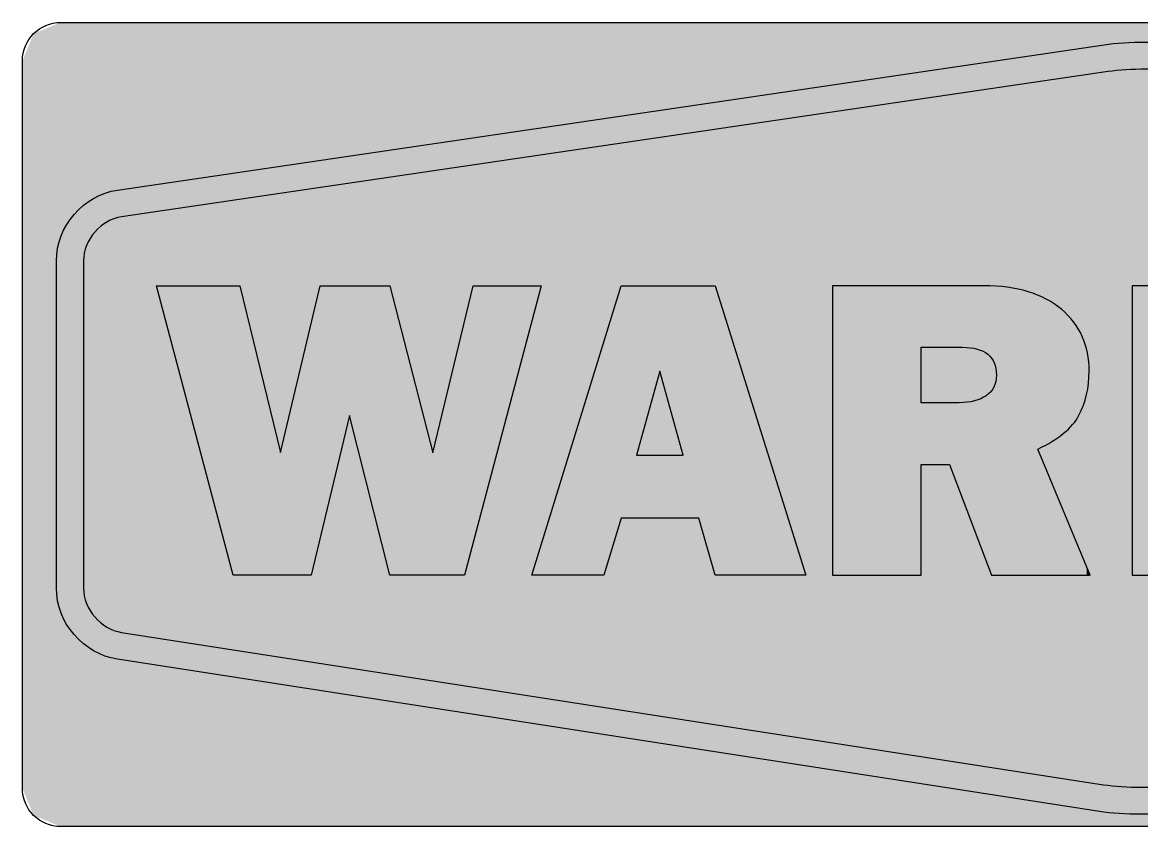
# Model space of a CAD drawing. Extents: x 0.04 to 2.95, y -1.09 to -0.04.
# Drawn here: x 0.04 to 1.494, y -1.086 to -0.041 of the extents above; entities that cross this region are included whole.
import ezdxf

# ---------------------------------------------------------------- set-up
doc = ezdxf.new("R2010")
doc.units = 0
doc.layers.add('SIGN', color=7, linetype='CONTINUOUS')

# ---------------------------------------------------------------- blocks, each defined once
blk = doc.blocks.new('*U6')
at = {"layer": 'SIGN', "color": 250}
for points in [[(0.0895, -1.0863), (0.0542, -0.0556), (0.0895, -0.041)], [(0.0895, -1.0863), (0.0895, -0.041), (2.8985, -1.0863)], [(2.8985, -1.0863), (0.0895, -0.041), (2.8985, -0.041)], [(0.0542, -1.0716), (0.0395, -0.091), (0.0542, -0.0556)], [(0.0542, -1.0716), (0.0542, -0.0556), (0.0895, -1.0863)], [(0.0395, -1.0363), (0.0395, -0.091), (0.0542, -1.0716)]]:
    blk.add_solid(points, dxfattribs=at)
blk = doc.blocks.new('BLOCK_2')
at = {"layer": 'SIGN'}
blk.add_open_spline([(0.0395, -1.0363), (0.0395, -1.0639), (0.0619, -1.0863), (0.0895, -1.0863), (0.0895, -1.0863), (2.8985, -1.0863), (2.8985, -1.0863), (2.9261, -1.0863), (2.9485, -1.0639), (2.9485, -1.0363), (2.9485, -1.0363), (2.9485, -0.091), (2.9485, -0.091), (2.9485, -0.0634), (2.9261, -0.041), (2.8985, -0.041), (2.8985, -0.041), (0.0895, -0.041), (0.0895, -0.041), (0.0619, -0.041), (0.0395, -0.0634), (0.0395, -0.091), (0.0395, -0.091), (0.0395, -1.0363), (0.0395, -1.0363)], degree=3, knots=[0, 0, 0, 0, 1, 1, 1, 2, 2, 2, 3, 3, 3, 4, 4, 4, 5, 5, 5, 6, 6, 6, 7, 7, 7, 8, 8, 8, 8], dxfattribs=at)
at = {"layer": 'SIGN', "color": 250}
blk.add_blockref('*U6', (0, 0), dxfattribs=at)
blk = doc.blocks.new('*U7')
at = {"layer": 'SIGN', "color": 250}
for points in [[(1.4392, -0.1066), (0.1684, -0.2581), (1.4392, -0.0709)], [(1.4446, -0.1058), (1.4392, -0.0709), (1.4446, -0.0701)], [(1.4454, -0.1057), (1.4446, -0.0701), (1.4454, -0.07)], [(1.4506, -0.1049), (1.4454, -0.07), (1.4506, -0.0697)], [(1.4944, -0.1022), (1.4506, -0.0697), (1.4944, -0.067)], [(1.4506, -0.1049), (1.4506, -0.0697), (1.4944, -0.1022)], [(1.4997, -0.1019), (1.4944, -0.067), (1.4997, -0.0666)], [(1.4997, -0.1019), (1.4997, -0.0666), (1.5434, -0.1046)], [(1.5434, -0.1046), (1.4997, -0.0666), (1.5434, -0.0694)], [(1.5434, -0.1046), (1.5434, -0.0694), (1.5487, -0.1049)], [(1.5487, -0.1049), (1.5487, -0.0697), (1.5495, -0.105)], [(1.5495, -0.105), (1.5495, -0.0698), (1.5547, -0.1058)], [(1.5547, -0.1058), (1.5547, -0.0701), (2.8195, -0.2937)], [(2.8195, -0.2937), (1.5547, -0.0701), (2.8195, -0.2581)], [(0.1684, -0.2938), (0.1684, -0.2581), (1.4392, -0.1066)], [(0.163, -0.2969), (0.1335, -0.2692), (0.163, -0.259)], [(0.1633, -0.2967), (0.163, -0.259), (0.1633, -0.2589)], [(0.1684, -0.2938), (0.1633, -0.2589), (0.1684, -0.2582)], [(0.1684, -0.2938), (0.1684, -0.2582), (0.1684, -0.2581)], [(2.8195, -0.2937), (2.8195, -0.2581), (2.8195, -0.2937)], [(2.8195, -0.2937), (2.8195, -0.2581), (2.8247, -0.2967)], [(2.8247, -0.2967), (2.8247, -0.2588), (2.8249, -0.2968)], [(2.8249, -0.2968), (2.8249, -0.2589), (2.8544, -0.3136)], [(0.1318, -0.3179), (0.119, -0.2805), (0.1318, -0.2699)], [(0.132, -0.3174), (0.1318, -0.2699), (0.132, -0.2697)], [(0.1335, -0.3137), (0.132, -0.2697), (0.1335, -0.2692)], [(0.1335, -0.3136), (0.1335, -0.2692), (0.1335, -0.2692)], [(2.8544, -0.3136), (2.8544, -0.2692), (2.8544, -0.3136)], [(2.8544, -0.3136), (2.8544, -0.2692), (2.856, -0.3175)], [(2.856, -0.3175), (2.856, -0.2697), (2.8561, -0.3178)], [(2.8561, -0.3178), (2.8561, -0.2698), (2.869, -0.3511)], [(0.1067, -0.8367), (0.0898, -0.3186), (0.1067, -0.2907)], [(0.119, -0.847), (0.1067, -0.2905), (0.119, -0.2805)], [(0.1067, -0.8368), (0.1067, -0.2907), (0.1067, -0.2905)], [(0.1067, -0.8368), (0.1067, -0.2905), (0.119, -0.847)], [(0.1067, -0.8367), (0.1067, -0.2907), (0.1067, -0.8368)], [(0.0898, -0.8086), (0.0837, -0.3511), (0.0898, -0.3187)], [(0.0898, -0.8087), (0.0898, -0.3187), (0.0898, -0.3186)], [(0.0898, -0.8087), (0.0898, -0.3186), (0.1067, -0.8367)], [(0.0898, -0.8086), (0.0898, -0.3187), (0.0898, -0.8087)], [(0.0837, -0.7762), (0.0837, -0.3511), (0.0898, -0.8086)], [(0.119, -0.847), (0.119, -0.7762), (0.1318, -0.8576)], [(2.869, -0.8502), (2.8561, -0.8128), (2.869, -0.7795)], [(0.1318, -0.8576), (0.1318, -0.8095), (0.132, -0.8577)], [(0.132, -0.8577), (0.132, -0.81), (0.1335, -0.8582)], [(0.1335, -0.8582), (0.1335, -0.8137), (0.1335, -0.8582)], [(0.1335, -0.8582), (0.1335, -0.8137), (0.163, -0.8687)], [(2.856, -0.8609), (2.8544, -0.817), (2.856, -0.8131)], [(2.8561, -0.8609), (2.856, -0.8131), (2.8561, -0.8128)], [(2.8544, -0.8615), (2.8249, -0.8339), (2.8544, -0.817)], [(2.8544, -0.8615), (2.8544, -0.817), (2.8544, -0.817)], [(0.163, -0.8687), (0.163, -0.8307), (0.1633, -0.8687)], [(0.1633, -0.8687), (0.1633, -0.8309), (0.1684, -0.8695)], [(0.1684, -0.8695), (0.1684, -0.8338), (0.1684, -0.8695)], [(0.1684, -0.8695), (0.1684, -0.8338), (1.4392, -1.0667)], [(1.4392, -1.0667), (0.1684, -0.8338), (1.4392, -1.031)], [(2.8195, -0.8727), (1.5547, -1.0302), (2.8195, -0.837)], [(2.8247, -0.8719), (2.8195, -0.837), (2.8247, -0.834)], [(2.8195, -0.8727), (2.8195, -0.837), (2.8195, -0.837)], [(2.8249, -0.8719), (2.8247, -0.834), (2.8249, -0.8339)], [(1.5547, -1.0659), (1.5547, -1.0302), (2.8195, -0.8727)], [(1.4392, -1.0667), (1.4392, -1.031), (1.4446, -1.067)], [(1.4446, -1.067), (1.4446, -1.0318), (1.4454, -1.0671)], [(1.4454, -1.0671), (1.4454, -1.0319), (1.4506, -1.0674)], [(1.4506, -1.0674), (1.4506, -1.0322), (1.4944, -1.0703)], [(1.4944, -1.0703), (1.4506, -1.0322), (1.4944, -1.035)], [(1.5434, -1.0671), (1.4997, -1.0346), (1.5434, -1.0319)], [(1.5487, -1.0668), (1.5434, -1.0319), (1.5487, -1.0311)], [(1.5495, -1.0667), (1.5487, -1.0311), (1.5495, -1.031)], [(1.5547, -1.0659), (1.5495, -1.031), (1.5547, -1.0302)], [(1.4997, -1.0699), (1.4944, -1.035), (1.4997, -1.0346)], [(1.4997, -1.0699), (1.4997, -1.0346), (1.5434, -1.0671)]]:
    blk.add_solid(points, dxfattribs=at)
at = {"layer": 'SIGN', "color": 250, "extrusion": (0, 0, -1)}
for points in [[(-1.4392, -0.1066), (-1.4392, -0.0709), (-1.4446, -0.1058)], [(-1.4446, -0.1058), (-1.4446, -0.0701), (-1.4454, -0.1057)], [(-1.4454, -0.1057), (-1.4454, -0.07), (-1.4506, -0.1049)], [(-1.4944, -0.1022), (-1.4944, -0.067), (-1.4997, -0.1019)], [(-1.5487, -0.1049), (-1.5434, -0.0694), (-1.5487, -0.0697)], [(-1.5495, -0.105), (-1.5487, -0.0697), (-1.5495, -0.0698)], [(-1.5547, -0.1058), (-1.5495, -0.0698), (-1.5547, -0.0701)], [(-0.163, -0.2969), (-0.163, -0.259), (-0.1633, -0.2967)], [(-0.1633, -0.2967), (-0.1633, -0.2589), (-0.1684, -0.2938)], [(-0.1684, -0.2938), (-0.1684, -0.2582), (-0.1684, -0.2938)], [(-2.8195, -0.2937), (-2.8195, -0.2581), (-2.8195, -0.2581)], [(-2.8247, -0.2967), (-2.8195, -0.2581), (-2.8247, -0.2588)], [(-2.8249, -0.2968), (-2.8247, -0.2588), (-2.8249, -0.2589)], [(-2.8544, -0.3136), (-2.8249, -0.2589), (-2.8544, -0.2692)], [(-0.1318, -0.3179), (-0.1318, -0.2699), (-0.132, -0.3174)], [(-0.132, -0.3174), (-0.132, -0.2697), (-0.1335, -0.3137)], [(-0.1335, -0.3137), (-0.1335, -0.2692), (-0.1335, -0.3136)], [(-0.1335, -0.3136), (-0.1335, -0.2692), (-0.163, -0.2969)], [(-2.8544, -0.3136), (-2.8544, -0.2692), (-2.8544, -0.2692)], [(-2.856, -0.3175), (-2.8544, -0.2692), (-2.856, -0.2697)], [(-2.8561, -0.3178), (-2.856, -0.2697), (-2.8561, -0.2698)], [(-2.869, -0.3511), (-2.8561, -0.2698), (-2.869, -0.2804)], [(-0.119, -0.3511), (-0.119, -0.2805), (-0.1318, -0.3179)], [(-2.869, -0.8502), (-2.869, -0.2804), (-2.8812, -0.8401)], [(-2.8812, -0.8401), (-2.869, -0.2804), (-2.8812, -0.2905)], [(-2.8812, -0.8401), (-2.8812, -0.2905), (-2.8813, -0.84)], [(-2.8813, -0.84), (-2.8812, -0.2905), (-2.8813, -0.2906)], [(-2.8813, -0.84), (-2.8813, -0.2906), (-2.8981, -0.812)], [(-2.8981, -0.812), (-2.8813, -0.2906), (-2.8981, -0.3186)], [(-2.8981, -0.812), (-2.8981, -0.3186), (-2.8981, -0.812)], [(-2.8981, -0.812), (-2.8981, -0.3186), (-2.8981, -0.3186)], [(-2.8981, -0.812), (-2.8981, -0.3186), (-2.9042, -0.7795)], [(-2.9042, -0.7795), (-2.8981, -0.3186), (-2.9042, -0.3511)], [(-0.1318, -0.8576), (-0.119, -0.7762), (-0.1318, -0.8095)], [(-0.132, -0.8577), (-0.1318, -0.8095), (-0.132, -0.81)], [(-0.1335, -0.8582), (-0.132, -0.81), (-0.1335, -0.8137)], [(-0.1335, -0.8582), (-0.1335, -0.8137), (-0.1335, -0.8137)], [(-0.163, -0.8687), (-0.1335, -0.8137), (-0.163, -0.8307)], [(-2.856, -0.8609), (-2.856, -0.8131), (-2.8561, -0.8609)], [(-2.8561, -0.8609), (-2.8561, -0.8128), (-2.869, -0.8502)], [(-2.8544, -0.8615), (-2.8544, -0.817), (-2.8544, -0.8615)], [(-2.8544, -0.8615), (-2.8544, -0.817), (-2.856, -0.8609)], [(-0.1633, -0.8687), (-0.163, -0.8307), (-0.1633, -0.8309)], [(-0.1684, -0.8695), (-0.1633, -0.8309), (-0.1684, -0.8338)], [(-0.1684, -0.8695), (-0.1684, -0.8338), (-0.1684, -0.8338)], [(-2.8195, -0.8727), (-2.8195, -0.837), (-2.8195, -0.8727)], [(-2.8195, -0.8727), (-2.8195, -0.837), (-2.8247, -0.8719)], [(-2.8247, -0.8719), (-2.8247, -0.834), (-2.8249, -0.8719)], [(-2.8249, -0.8719), (-2.8249, -0.8339), (-2.8544, -0.8615)], [(-1.4446, -1.067), (-1.4392, -1.031), (-1.4446, -1.0318)], [(-1.4454, -1.0671), (-1.4446, -1.0318), (-1.4454, -1.0319)], [(-1.4506, -1.0674), (-1.4454, -1.0319), (-1.4506, -1.0322)], [(-1.5434, -1.0671), (-1.5434, -1.0319), (-1.5487, -1.0668)], [(-1.5487, -1.0668), (-1.5487, -1.0311), (-1.5495, -1.0667)], [(-1.5495, -1.0667), (-1.5495, -1.031), (-1.5547, -1.0659)], [(-1.4944, -1.0703), (-1.4944, -1.035), (-1.4997, -1.0699)]]:
    blk.add_solid(points, dxfattribs=at)
blk = doc.blocks.new('BLOCK_4')
at = {"layer": 'SIGN'}
for points, knots in [([(1.4997, -0.0666), (1.4997, -0.0666), (1.4997, -0.0666), (1.4997, -0.0666), (1.4794, -0.0667), (1.4601, -0.0679), (1.4454, -0.07), (1.4454, -0.07), (0.1633, -0.2589), (0.1633, -0.2589), (0.1186, -0.2655), (0.0837, -0.306), (0.0837, -0.3511), (0.0837, -0.3511), (0.0837, -0.7762), (0.0837, -0.7762), (0.0837, -0.8212), (0.1185, -0.8618), (0.163, -0.8687), (0.163, -0.8687), (1.4392, -1.0667), (1.4392, -1.0667), (1.4541, -1.069), (1.4738, -1.0703), (1.4944, -1.0703), (1.5147, -1.0703), (1.5339, -1.069), (1.5487, -1.0668), (1.5487, -1.0668), (2.8249, -0.8719), (2.8249, -0.8719), (2.8694, -0.8651), (2.9042, -0.8245), (2.9042, -0.7795), (2.9042, -0.7795), (2.9042, -0.3511), (2.9042, -0.3511), (2.9042, -0.306), (2.8693, -0.2655), (2.8247, -0.2588), (2.8247, -0.2588), (1.5547, -0.0701), (1.5547, -0.0701), (1.5398, -0.0679), (1.5202, -0.0666), (1.4997, -0.0666), (1.4997, -0.0666), (1.4997, -0.0666), (1.4997, -0.0666)], [0, 0, 0, 0, 1, 1, 1, 2, 2, 2, 3, 3, 3, 4, 4, 4, 5, 5, 5, 6, 6, 6, 7, 7, 7, 8, 8, 8, 9, 9, 9, 10, 10, 10, 11, 11, 11, 12, 12, 12, 13, 13, 13, 14, 14, 14, 15, 15, 15, 16, 16, 16, 16]), ([(1.4997, -0.1019), (1.5177, -0.1019), (1.5358, -0.103), (1.5495, -0.105), (1.5495, -0.105), (2.8195, -0.2937), (2.8195, -0.2937), (2.8467, -0.2978), (2.869, -0.3236), (2.869, -0.3511), (2.869, -0.3511), (2.869, -0.7795), (2.869, -0.7795), (2.869, -0.8069), (2.8467, -0.8329), (2.8195, -0.837), (2.8195, -0.837), (1.5434, -1.0319), (1.5434, -1.0319), (1.5299, -1.0339), (1.5122, -1.035), (1.4944, -1.035), (1.4763, -1.035), (1.4583, -1.0339), (1.4446, -1.0318), (1.4446, -1.0318), (0.1684, -0.8338), (0.1684, -0.8338), (0.1412, -0.8296), (0.119, -0.8037), (0.119, -0.7762), (0.119, -0.7762), (0.119, -0.3511), (0.119, -0.3511), (0.119, -0.3236), (0.1412, -0.2978), (0.1684, -0.2938), (0.1684, -0.2938), (1.4506, -0.1049), (1.4506, -0.1049), (1.4641, -0.1029), (1.4819, -0.1019), (1.4997, -0.1019)], [0, 0, 0, 0, 1, 1, 1, 2, 2, 2, 3, 3, 3, 4, 4, 4, 5, 5, 5, 6, 6, 6, 7, 7, 7, 8, 8, 8, 9, 9, 9, 10, 10, 10, 11, 11, 11, 12, 12, 12, 13, 13, 13, 14, 14, 14, 14])]:
    blk.add_open_spline(points, degree=3, knots=knots, dxfattribs=at)
at = {"layer": 'SIGN', "color": 250}
blk.add_blockref('*U7', (0, 0), dxfattribs=at)
blk = doc.blocks.new('BLOCK_3')
at = {"layer": 'SIGN'}
blk.add_blockref('BLOCK_4', (0, 0), dxfattribs=at)
blk = doc.blocks.new('*U8')
at = {"layer": 'SIGN', "color": 250, "extrusion": (0, 0, -1)}
for points in [[(-0.3136, -0.7596), (-0.2136, -0.3834), (-0.3136, -0.3834)], [(-0.3136, -0.7596), (-0.3136, -0.3834), (-0.3223, -0.7596)], [(-0.3223, -0.7596), (-0.3136, -0.3834), (-0.3223, -0.3834)], [(-0.3223, -0.7596), (-0.3223, -0.3834), (-0.3749, -0.7596)], [(-0.3749, -0.7596), (-0.3223, -0.3834), (-0.3749, -0.5999)], [(-0.4263, -0.7115), (-0.4263, -0.3834), (-0.4644, -0.5521)], [(-0.4644, -0.5521), (-0.4263, -0.3834), (-0.4644, -0.3834)], [(-0.5169, -0.7591), (-0.4644, -0.3834), (-0.5169, -0.3834)], [(-0.5171, -0.7596), (-0.5169, -0.3834), (-0.5171, -0.3839)], [(-0.5171, -0.7596), (-0.5171, -0.3839), (-0.5728, -0.7596)], [(-0.5728, -0.7596), (-0.5171, -0.3839), (-0.5728, -0.6004)], [(-0.6255, -0.7166), (-0.6255, -0.3834), (-0.7139, -0.3834)], [(-0.4147, -0.7596), (-0.4147, -0.432), (-0.4263, -0.7115)], [(-0.6141, -0.7596), (-0.6141, -0.4303), (-0.6255, -0.7166)], [(-0.3749, -0.7596), (-0.3749, -0.5999), (-0.4147, -0.7596)], [(-0.5728, -0.7596), (-0.5728, -0.6004), (-0.6141, -0.7596)]]:
    blk.add_solid(points, dxfattribs=at)
at = {"layer": 'SIGN', "color": 250}
for points in [[(0.4263, -0.7115), (0.4147, -0.432), (0.4263, -0.3834)], [(0.4644, -0.5521), (0.4644, -0.3834), (0.5169, -0.7591)], [(0.5169, -0.7591), (0.5169, -0.3834), (0.5171, -0.7596)], [(0.6255, -0.7166), (0.6141, -0.4303), (0.6255, -0.3834)], [(0.4147, -0.7596), (0.3749, -0.5999), (0.4147, -0.432)], [(0.6141, -0.7596), (0.5728, -0.6004), (0.6141, -0.4303)]]:
    blk.add_solid(points, dxfattribs=at)
blk = doc.blocks.new('*U9')
at = {"layer": 'SIGN', "color": 250}
for points in [[(0.8175, -0.6861), (0.7951, -0.4559), (0.8175, -0.3834)], [(0.8678, -0.4942), (0.8678, -0.3834), (0.8982, -0.6033)], [(0.9185, -0.6855), (0.9185, -0.3834), (0.9396, -0.7591)], [(0.9396, -0.7591), (0.9396, -0.3834), (0.9398, -0.7596)], [(0.7951, -0.7596), (0.7014, -0.7596), (0.7951, -0.4559)]]:
    blk.add_solid(points, dxfattribs=at)
at = {"layer": 'SIGN', "color": 250, "extrusion": (0, 0, -1)}
for points in [[(-0.8175, -0.6861), (-0.8175, -0.3834), (-0.8177, -0.6855)], [(-0.8177, -0.6855), (-0.8175, -0.3834), (-0.8177, -0.3834)], [(-0.8177, -0.6855), (-0.8177, -0.3834), (-0.8374, -0.6855)], [(-0.8374, -0.6855), (-0.8177, -0.3834), (-0.8374, -0.3834)], [(-0.8374, -0.6033), (-0.8374, -0.3834), (-0.8678, -0.4942)], [(-0.8678, -0.4942), (-0.8374, -0.3834), (-0.8678, -0.3834)], [(-0.8982, -0.6033), (-0.8678, -0.3834), (-0.8982, -0.3834)], [(-0.8982, -0.6855), (-0.8982, -0.3834), (-0.9185, -0.6855)], [(-0.9185, -0.6855), (-0.8982, -0.3834), (-0.9185, -0.3834)], [(-0.9396, -0.7591), (-0.9185, -0.3834), (-0.9396, -0.3834)], [(-0.9398, -0.7596), (-0.9396, -0.3834), (-0.9398, -0.3839)], [(-0.9398, -0.7596), (-0.9398, -0.3839), (-1.0576, -0.7596)], [(-0.7951, -0.7596), (-0.7951, -0.4559), (-0.8175, -0.6861)], [(-0.8374, -0.6855), (-0.8374, -0.6033), (-0.8678, -0.6855)], [(-0.8678, -0.6855), (-0.8374, -0.6033), (-0.8678, -0.6033)], [(-0.8678, -0.6855), (-0.8678, -0.6033), (-0.8982, -0.6855)], [(-0.8982, -0.6855), (-0.8678, -0.6033), (-0.8982, -0.6033)]]:
    blk.add_solid(points, dxfattribs=at)
blk = doc.blocks.new('*U10')
at = {"layer": 'SIGN', "color": 250, "extrusion": (0, 0, -1)}
for points in [[(-1.0923, -0.7596), (-1.0923, -0.3834), (-1.2077, -0.7596)], [(-1.2077, -0.7596), (-1.0923, -0.3834), (-1.2077, -0.3834)], [(-1.2077, -0.4633), (-1.2077, -0.3834), (-1.2442, -0.4633)], [(-1.2442, -0.4633), (-1.2077, -0.3834), (-1.2442, -0.3834)], [(-1.2442, -0.4633), (-1.2442, -0.3834), (-1.2571, -0.4633)], [(-1.2571, -0.4633), (-1.2442, -0.3834), (-1.2571, -0.3834)], [(-1.2571, -0.4633), (-1.2571, -0.3834), (-1.2609, -0.4633)], [(-1.2609, -0.4633), (-1.2571, -0.3834), (-1.2609, -0.3834)], [(-1.2674, -0.4637), (-1.2609, -0.3834), (-1.2674, -0.3834)], [(-1.2713, -0.4639), (-1.2674, -0.3834), (-1.2713, -0.3834)], [(-1.2767, -0.4649), (-1.2713, -0.3834), (-1.2767, -0.3834)], [(-1.2804, -0.4656), (-1.2767, -0.3834), (-1.2804, -0.3834)], [(-1.2849, -0.4673), (-1.2804, -0.3834), (-1.2849, -0.3834)], [(-1.288, -0.4684), (-1.2849, -0.3834), (-1.288, -0.3834)], [(-1.2888, -0.4689), (-1.288, -0.3834), (-1.2888, -0.3834)], [(-1.2913, -0.4702), (-1.2888, -0.3834), (-1.2913, -0.3836)], [(-1.2921, -0.4708), (-1.2913, -0.3836), (-1.2921, -0.3836)], [(-1.2942, -0.4724), (-1.2921, -0.3836), (-1.2942, -0.3837)], [(-1.2952, -0.4733), (-1.2942, -0.3837), (-1.2952, -0.3838)], [(-1.2968, -0.4748), (-1.2952, -0.3838), (-1.2968, -0.3839)], [(-1.2979, -0.476), (-1.2968, -0.3839), (-1.2979, -0.384)], [(-1.2991, -0.4774), (-1.2979, -0.384), (-1.2991, -0.384)], [(-1.2991, -0.4775), (-1.2991, -0.384), (-1.2991, -0.384)], [(-1.3001, -0.4791), (-1.2991, -0.384), (-1.3001, -0.3841)], [(-1.301, -0.4804), (-1.3001, -0.3841), (-1.301, -0.3842)], [(-1.302, -0.4825), (-1.301, -0.3842), (-1.302, -0.3842)], [(-1.3025, -0.4836), (-1.302, -0.3842), (-1.3025, -0.3843)], [(-1.3035, -0.4863), (-1.3025, -0.3843), (-1.3035, -0.3843)], [(-1.3038, -0.4872), (-1.3035, -0.3843), (-1.3038, -0.3843)], [(-1.3045, -0.4904), (-1.3038, -0.3843), (-1.3045, -0.3844)], [(-1.3046, -0.491), (-1.3045, -0.3844), (-1.3046, -0.3844)], [(-1.3051, -0.4969), (-1.3046, -0.3844), (-1.3051, -0.3844)], [(-1.3053, -0.4994), (-1.3051, -0.3844), (-1.3053, -0.3844)], [(-1.3053, -0.7596), (-1.3053, -0.3844), (-1.3195, -0.7596)], [(-1.3195, -0.7596), (-1.3053, -0.3844), (-1.3195, -0.3853)], [(-1.3195, -0.7596), (-1.3195, -0.3853), (-1.3465, -0.7596)], [(-1.3465, -0.7596), (-1.3195, -0.3853), (-1.3465, -0.391)], [(-1.3465, -0.7596), (-1.3465, -0.391), (-1.3591, -0.7596)], [(-1.3591, -0.7596), (-1.3465, -0.391), (-1.3591, -0.3961)], [(-1.3591, -0.5956), (-1.3591, -0.3961), (-1.37, -0.5898)], [(-1.37, -0.5898), (-1.3591, -0.3961), (-1.37, -0.4005)], [(-1.37, -0.5898), (-1.37, -0.4005), (-1.3775, -0.5857)], [(-1.3775, -0.5857), (-1.37, -0.4005), (-1.3775, -0.4056)], [(-1.3775, -0.5857), (-1.3775, -0.4056), (-1.3898, -0.5771)], [(-1.3898, -0.5771), (-1.3775, -0.4056), (-1.3898, -0.4139)], [(-1.3898, -0.5771), (-1.3898, -0.4139), (-1.3925, -0.5751)], [(-1.3925, -0.5751), (-1.3898, -0.4139), (-1.3925, -0.4167)], [(-1.3925, -0.5751), (-1.3925, -0.4167), (-1.4042, -0.5638)], [(-1.4042, -0.5638), (-1.3925, -0.4167), (-1.4042, -0.4289)], [(-1.4042, -0.5638), (-1.4042, -0.4289), (-1.4055, -0.5619)], [(-1.4055, -0.5619), (-1.4042, -0.4289), (-1.4055, -0.4303)], [(-1.4055, -0.5619), (-1.4055, -0.4303), (-1.4125, -0.5517)], [(-1.4125, -0.5517), (-1.4055, -0.4303), (-1.4125, -0.4421)], [(-1.4125, -0.5517), (-1.4125, -0.4421), (-1.4168, -0.5422)], [(-1.4168, -0.5422), (-1.4125, -0.4421), (-1.4168, -0.4492)], [(-1.4168, -0.5422), (-1.4168, -0.4492), (-1.4183, -0.5387)], [(-1.4183, -0.5387), (-1.4168, -0.4492), (-1.4183, -0.4541)], [(-1.4183, -0.5387), (-1.4183, -0.4541), (-1.4224, -0.5248)], [(-1.4224, -0.5248), (-1.4183, -0.4541), (-1.4224, -0.4671)], [(-1.4224, -0.5248), (-1.4224, -0.4671), (-1.4235, -0.5185)], [(-1.4235, -0.5185), (-1.4224, -0.4671), (-1.4235, -0.4705)], [(-1.4235, -0.5185), (-1.4235, -0.4705), (-1.4249, -0.51)], [(-1.4249, -0.51), (-1.4235, -0.4705), (-1.4249, -0.4855)], [(-1.4249, -0.51), (-1.4249, -0.4855), (-1.4258, -0.4942)], [(-1.3045, -0.7596), (-1.3045, -0.5077), (-1.3046, -0.7596)], [(-1.3046, -0.7596), (-1.3046, -0.5069), (-1.3051, -0.7596)], [(-1.3051, -0.7596), (-1.3051, -0.5037), (-1.3053, -0.7596)], [(-1.2991, -0.7596), (-1.2991, -0.5195), (-1.3001, -0.7596)], [(-1.3001, -0.7596), (-1.3001, -0.5181), (-1.301, -0.7596)], [(-1.301, -0.7596), (-1.301, -0.5167), (-1.302, -0.7596)], [(-1.302, -0.7596), (-1.302, -0.5149), (-1.3025, -0.7596)], [(-1.3025, -0.7596), (-1.3025, -0.5137), (-1.3035, -0.7596)], [(-1.3035, -0.7596), (-1.3035, -0.5115), (-1.3038, -0.7596)], [(-1.3038, -0.7596), (-1.3038, -0.5104), (-1.3045, -0.7596)], [(-1.2077, -0.6157), (-1.2077, -0.5353), (-1.2442, -0.6157)], [(-1.2442, -0.6157), (-1.2077, -0.5353), (-1.2442, -0.5353)], [(-1.2571, -0.6496), (-1.2442, -0.5353), (-1.2571, -0.5353)], [(-1.3591, -0.7596), (-1.3591, -0.5956), (-1.37, -0.7596)], [(-1.37, -0.7596), (-1.3591, -0.5956), (-1.37, -0.6219)], [(-1.37, -0.7596), (-1.37, -0.6219), (-1.3775, -0.7596)], [(-1.3775, -0.7596), (-1.37, -0.6219), (-1.3775, -0.64)], [(-1.3775, -0.7596), (-1.3775, -0.64), (-1.3898, -0.7596)], [(-1.3898, -0.7596), (-1.3775, -0.64), (-1.3898, -0.6696)], [(-1.3898, -0.7596), (-1.3898, -0.6696), (-1.3925, -0.7596)], [(-1.3925, -0.7596), (-1.3898, -0.6696), (-1.3925, -0.6763)], [(-1.3925, -0.7596), (-1.3925, -0.6763), (-1.4042, -0.7596)], [(-1.4042, -0.7596), (-1.3925, -0.6763), (-1.4042, -0.7044)], [(-1.4042, -0.7596), (-1.4042, -0.7044), (-1.4055, -0.7596)], [(-1.4055, -0.7596), (-1.4042, -0.7044), (-1.4055, -0.7076)], [(-1.4055, -0.7596), (-1.4055, -0.7076), (-1.4125, -0.7596)], [(-1.4125, -0.7596), (-1.4055, -0.7076), (-1.4125, -0.7244)], [(-1.4125, -0.7596), (-1.4125, -0.7244), (-1.4168, -0.7596)], [(-1.4168, -0.7596), (-1.4125, -0.7244), (-1.4168, -0.7346)], [(-1.4168, -0.7596), (-1.4168, -0.7346), (-1.4183, -0.7596)], [(-1.4183, -0.7596), (-1.4168, -0.7346), (-1.4183, -0.7384)], [(-1.4183, -0.7596), (-1.4183, -0.7384), (-1.4224, -0.7596)], [(-1.4224, -0.7596), (-1.4183, -0.7384), (-1.4224, -0.7483)], [(-1.4224, -0.7596), (-1.4224, -0.7483), (-1.4235, -0.7596)], [(-1.4235, -0.7596), (-1.4224, -0.7483), (-1.4235, -0.7509)], [(-1.4235, -0.7596), (-1.4235, -0.7509), (-1.4249, -0.7596)], [(-1.4249, -0.7596), (-1.4235, -0.7509), (-1.4249, -0.7543)], [(-1.4249, -0.7596), (-1.4249, -0.7543), (-1.4258, -0.7596)], [(-1.4258, -0.7596), (-1.4249, -0.7543), (-1.4258, -0.7563)], [(-1.4258, -0.7596), (-1.4258, -0.7563), (-1.4271, -0.7596)]]:
    blk.add_solid(points, dxfattribs=at)
at = {"layer": 'SIGN', "color": 250}
for points in [[(1.2609, -0.4633), (1.2609, -0.3834), (1.2674, -0.4637)], [(1.2674, -0.4637), (1.2674, -0.3834), (1.2713, -0.4639)], [(1.2713, -0.4639), (1.2713, -0.3834), (1.2767, -0.4649)], [(1.2767, -0.4649), (1.2767, -0.3834), (1.2804, -0.4656)], [(1.2804, -0.4656), (1.2804, -0.3834), (1.2849, -0.4673)], [(1.2849, -0.4673), (1.2849, -0.3834), (1.288, -0.4684)], [(1.288, -0.4684), (1.288, -0.3834), (1.2888, -0.4689)], [(1.2888, -0.4689), (1.2888, -0.3834), (1.2913, -0.4702)], [(1.2913, -0.4702), (1.2913, -0.3836), (1.2921, -0.4708)], [(1.2921, -0.4708), (1.2921, -0.3836), (1.2942, -0.4724)], [(1.2942, -0.4724), (1.2942, -0.3837), (1.2952, -0.4733)], [(1.2952, -0.4733), (1.2952, -0.3838), (1.2968, -0.4748)], [(1.2968, -0.4748), (1.2968, -0.3839), (1.2979, -0.476)], [(1.2979, -0.476), (1.2979, -0.384), (1.2991, -0.4774)], [(1.2991, -0.4774), (1.2991, -0.384), (1.2991, -0.4775)], [(1.2991, -0.4775), (1.2991, -0.384), (1.3001, -0.4791)], [(1.3001, -0.4791), (1.3001, -0.3841), (1.301, -0.4804)], [(1.301, -0.4804), (1.301, -0.3842), (1.302, -0.4825)], [(1.302, -0.4825), (1.302, -0.3842), (1.3025, -0.4836)], [(1.3025, -0.4836), (1.3025, -0.3843), (1.3035, -0.4863)], [(1.3035, -0.4863), (1.3035, -0.3843), (1.3038, -0.4872)], [(1.3038, -0.4872), (1.3038, -0.3843), (1.3045, -0.4904)], [(1.3045, -0.4904), (1.3045, -0.3844), (1.3046, -0.491)], [(1.3046, -0.491), (1.3046, -0.3844), (1.3051, -0.4969)], [(1.3051, -0.4969), (1.3051, -0.3844), (1.3053, -0.4994)], [(1.3045, -0.7596), (1.3038, -0.5104), (1.3045, -0.5077)], [(1.3046, -0.7596), (1.3045, -0.5077), (1.3046, -0.5069)], [(1.3051, -0.7596), (1.3046, -0.5069), (1.3051, -0.5037)], [(1.3053, -0.7596), (1.3051, -0.5037), (1.3053, -0.4994)], [(1.2968, -0.7536), (1.2952, -0.5238), (1.2968, -0.5221)], [(1.2979, -0.7564), (1.2968, -0.5221), (1.2979, -0.5211)], [(1.2968, -0.7536), (1.2968, -0.5221), (1.2979, -0.7564)], [(1.2991, -0.7595), (1.2979, -0.5211), (1.2991, -0.5195)], [(1.2979, -0.7564), (1.2979, -0.5211), (1.2991, -0.7595)], [(1.3001, -0.7596), (1.2991, -0.5195), (1.3001, -0.5181)], [(1.2991, -0.7595), (1.2991, -0.5195), (1.2991, -0.7596)], [(1.2991, -0.7596), (1.2991, -0.5195), (1.2991, -0.5195)], [(1.301, -0.7596), (1.3001, -0.5181), (1.301, -0.5167)], [(1.302, -0.7596), (1.301, -0.5167), (1.302, -0.5149)], [(1.3025, -0.7596), (1.302, -0.5149), (1.3025, -0.5137)], [(1.3035, -0.7596), (1.3025, -0.5137), (1.3035, -0.5115)], [(1.3038, -0.7596), (1.3035, -0.5115), (1.3038, -0.5104)], [(1.2442, -0.6157), (1.2442, -0.5353), (1.2571, -0.6496)], [(1.2609, -0.6597), (1.2571, -0.5353), (1.2609, -0.5351)], [(1.2571, -0.6496), (1.2571, -0.5353), (1.2609, -0.6597)], [(1.2674, -0.6767), (1.2609, -0.5351), (1.2674, -0.5347)], [(1.2609, -0.6597), (1.2609, -0.5351), (1.2674, -0.6767)], [(1.2713, -0.6869), (1.2674, -0.5347), (1.2713, -0.534)], [(1.2674, -0.6767), (1.2674, -0.5347), (1.2713, -0.6869)], [(1.2767, -0.701), (1.2713, -0.534), (1.2767, -0.533)], [(1.2713, -0.6869), (1.2713, -0.534), (1.2767, -0.701)], [(1.2804, -0.7105), (1.2767, -0.533), (1.2804, -0.5317)], [(1.2767, -0.701), (1.2767, -0.533), (1.2804, -0.7105)], [(1.2849, -0.7225), (1.2804, -0.5317), (1.2849, -0.5301)], [(1.2804, -0.7105), (1.2804, -0.5317), (1.2849, -0.7225)], [(1.288, -0.7305), (1.2849, -0.5301), (1.288, -0.5285)], [(1.2849, -0.7225), (1.2849, -0.5301), (1.288, -0.7305)], [(1.2888, -0.7325), (1.288, -0.5285), (1.2888, -0.528)], [(1.288, -0.7305), (1.288, -0.5285), (1.2888, -0.7325)], [(1.2913, -0.7391), (1.2888, -0.528), (1.2913, -0.5266)], [(1.2888, -0.7325), (1.2888, -0.528), (1.2913, -0.7391)], [(1.2921, -0.7412), (1.2913, -0.5266), (1.2921, -0.5262)], [(1.2913, -0.7391), (1.2913, -0.5266), (1.2921, -0.7412)], [(1.2942, -0.7468), (1.2921, -0.5262), (1.2942, -0.5245)], [(1.2921, -0.7412), (1.2921, -0.5262), (1.2942, -0.7468)], [(1.2952, -0.7493), (1.2942, -0.5245), (1.2952, -0.5238)], [(1.2942, -0.7468), (1.2942, -0.5245), (1.2952, -0.7493)], [(1.2952, -0.7493), (1.2952, -0.5238), (1.2968, -0.7536)]]:
    blk.add_solid(points, dxfattribs=at)
blk = doc.blocks.new('*U11')
at = {"layer": 'SIGN', "color": 250, "extrusion": (0, 0, -1)}
for points in [[(-1.4817, -0.7596), (-1.4817, -0.3834), (-1.5663, -0.7596)], [(-1.5663, -0.7596), (-1.4817, -0.3834), (-1.5663, -0.3834)], [(-1.5731, -0.5301), (-1.5663, -0.3834), (-1.5731, -0.3834)], [(-1.5754, -0.5349), (-1.5731, -0.3834), (-1.5754, -0.3834)], [(-1.5864, -0.558), (-1.5754, -0.3834), (-1.5864, -0.3834)], [(-1.5908, -0.5659), (-1.5864, -0.3834), (-1.5908, -0.3834)], [(-1.6063, -0.5934), (-1.5908, -0.3834), (-1.6063, -0.4077)], [(-1.7116, -0.5446), (-1.7094, -0.3834), (-1.7116, -0.3834)], [(-1.7182, -0.5934), (-1.7116, -0.3834), (-1.7182, -0.3834)], [(-1.7182, -0.7596), (-1.7182, -0.3834), (-1.8033, -0.7596)], [(-1.8033, -0.7596), (-1.7182, -0.3834), (-1.8033, -0.3834)], [(-1.6785, -0.7098), (-1.6063, -0.4077), (-1.6785, -0.5212)], [(-1.5663, -0.7596), (-1.5663, -0.5157), (-1.5731, -0.7596)], [(-1.5731, -0.7596), (-1.5663, -0.5157), (-1.5731, -0.5493)], [(-1.7015, -0.747), (-1.6785, -0.5212), (-1.7015, -0.5598)], [(-1.5731, -0.7596), (-1.5731, -0.5493), (-1.5754, -0.7596)], [(-1.5754, -0.7596), (-1.5731, -0.5493), (-1.5754, -0.5774)], [(-1.7094, -0.7596), (-1.7015, -0.5598), (-1.7094, -0.5756)], [(-1.7094, -0.7596), (-1.7094, -0.5756), (-1.7116, -0.7596)], [(-1.7116, -0.7596), (-1.7094, -0.5756), (-1.7116, -0.5801)], [(-1.7116, -0.7596), (-1.7116, -0.5801), (-1.7182, -0.7596)], [(-1.7182, -0.7596), (-1.7116, -0.5801), (-1.7182, -0.5934)]]:
    blk.add_solid(points, dxfattribs=at)
at = {"layer": 'SIGN', "color": 250}
for points in [[(1.5663, -0.5157), (1.5663, -0.3834), (1.5731, -0.5301)], [(1.5731, -0.5301), (1.5731, -0.3834), (1.5754, -0.5349)], [(1.5754, -0.5349), (1.5754, -0.3834), (1.5864, -0.558)], [(1.5864, -0.558), (1.5864, -0.3834), (1.5908, -0.5659)], [(1.5908, -0.5659), (1.5908, -0.3834), (1.6063, -0.5934)], [(1.7094, -0.4948), (1.7094, -0.3834), (1.7116, -0.5446)], [(1.7116, -0.5446), (1.7116, -0.3834), (1.7182, -0.5934)], [(1.6063, -0.5934), (1.6063, -0.4077), (1.6785, -0.7098)], [(1.6785, -0.7098), (1.6785, -0.5212), (1.7015, -0.747)], [(1.7015, -0.747), (1.7015, -0.5598), (1.7094, -0.7596)]]:
    blk.add_solid(points, dxfattribs=at)
blk = doc.blocks.new('BLOCK_6')
at = {"layer": 'SIGN'}
for points in [[(0.7139, -0.3834), (0.6141, -0.7596), (0.5171, -0.7596), (0.4644, -0.5521), (0.4147, -0.7596), (0.3136, -0.7596), (0.2136, -0.3834), (0.3223, -0.3834), (0.3749, -0.5999), (0.4263, -0.3834), (0.5169, -0.3834), (0.5728, -0.6004), (0.6255, -0.3834), (0.7139, -0.3834)], [(0.9398, -0.7596), (0.9185, -0.6855), (0.8177, -0.6855), (0.7951, -0.7596), (0.7014, -0.7596), (0.8175, -0.3834), (0.9396, -0.3834), (1.0576, -0.7596), (0.9398, -0.7596)], [(0.8374, -0.6033), (0.8982, -0.6033), (0.8678, -0.4942), (0.8374, -0.6033)]]:
    blk.add_lwpolyline(points, dxfattribs=at)
for points, knots in [([(1.4271, -0.7596), (1.4271, -0.7596), (1.2991, -0.7596), (1.2991, -0.7596), (1.2991, -0.7596), (1.2442, -0.6157), (1.2442, -0.6157), (1.2442, -0.6157), (1.2077, -0.6157), (1.2077, -0.6157), (1.2077, -0.6157), (1.2077, -0.7596), (1.2077, -0.7596), (1.2077, -0.7596), (1.0923, -0.7596), (1.0923, -0.7596), (1.0923, -0.7596), (1.0923, -0.3834), (1.0923, -0.3834), (1.0923, -0.3834), (1.2888, -0.3834), (1.2888, -0.3834), (1.3321, -0.3834), (1.3658, -0.3936), (1.3898, -0.4139), (1.4138, -0.4342), (1.4258, -0.461), (1.4258, -0.4942), (1.4258, -0.5159), (1.4213, -0.535), (1.4125, -0.5517), (1.4037, -0.5683), (1.3859, -0.5829), (1.3591, -0.5956), (1.3591, -0.5956), (1.4271, -0.7596), (1.4271, -0.7596)], [0, 0, 0, 0, 1, 1, 1, 2, 2, 2, 3, 3, 3, 4, 4, 4, 5, 5, 5, 6, 6, 6, 7, 7, 7, 8, 8, 8, 9, 9, 9, 10, 10, 10, 11, 11, 11, 12, 12, 12, 12]), ([(1.8033, -0.7596), (1.8033, -0.7596), (1.7094, -0.7596), (1.7094, -0.7596), (1.7094, -0.7596), (1.6063, -0.5934), (1.6063, -0.5934), (1.5931, -0.5721), (1.5797, -0.5462), (1.5663, -0.5157), (1.5724, -0.5399), (1.5754, -0.5605), (1.5754, -0.5774), (1.5754, -0.5774), (1.5754, -0.7596), (1.5754, -0.7596), (1.5754, -0.7596), (1.4817, -0.7596), (1.4817, -0.7596), (1.4817, -0.7596), (1.4817, -0.3834), (1.4817, -0.3834), (1.4817, -0.3834), (1.5908, -0.3834), (1.5908, -0.3834), (1.5908, -0.3834), (1.6785, -0.5212), (1.6785, -0.5212), (1.696, -0.5486), (1.7092, -0.5726), (1.7182, -0.5934), (1.7123, -0.5613), (1.7094, -0.5284), (1.7094, -0.4948), (1.7094, -0.4948), (1.7094, -0.3834), (1.7094, -0.3834), (1.7094, -0.3834), (1.8033, -0.3834), (1.8033, -0.3834), (1.8033, -0.3834), (1.8033, -0.7596), (1.8033, -0.7596)], [0, 0, 0, 0, 1, 1, 1, 2, 2, 2, 3, 3, 3, 4, 4, 4, 5, 5, 5, 6, 6, 6, 7, 7, 7, 8, 8, 8, 9, 9, 9, 10, 10, 10, 11, 11, 11, 12, 12, 12, 13, 13, 13, 14, 14, 14, 14]), ([(1.2077, -0.5353), (1.2077, -0.5353), (1.2571, -0.5353), (1.2571, -0.5353), (1.2716, -0.5353), (1.2833, -0.5322), (1.2921, -0.5262), (1.3009, -0.5201), (1.3053, -0.5112), (1.3053, -0.4994), (1.3053, -0.4754), (1.2905, -0.4633), (1.2609, -0.4633), (1.2609, -0.4633), (1.2077, -0.4633), (1.2077, -0.4633), (1.2077, -0.4633), (1.2077, -0.5353), (1.2077, -0.5353)], [0, 0, 0, 0, 1, 1, 1, 2, 2, 2, 3, 3, 3, 4, 4, 4, 5, 5, 5, 6, 6, 6, 6])]:
    blk.add_open_spline(points, degree=3, knots=knots, dxfattribs=at)
at = {"layer": 'SIGN', "color": 250}
for name in ['*U8', '*U9', '*U10', '*U11']:
    blk.add_blockref(name, (0, 0), dxfattribs=at)
blk = doc.blocks.new('BLOCK_5')
at = {"layer": 'SIGN'}
blk.add_blockref('BLOCK_6', (0, 0), dxfattribs=at)

msp = doc.modelspace()

# ---------------------------------------------------------------- block references
at = {"layer": 'SIGN'}
for name in ['BLOCK_2', 'BLOCK_3', 'BLOCK_5']:
    msp.add_blockref(name, (0, 0), dxfattribs=at)

doc.saveas('drawing.dxf')
